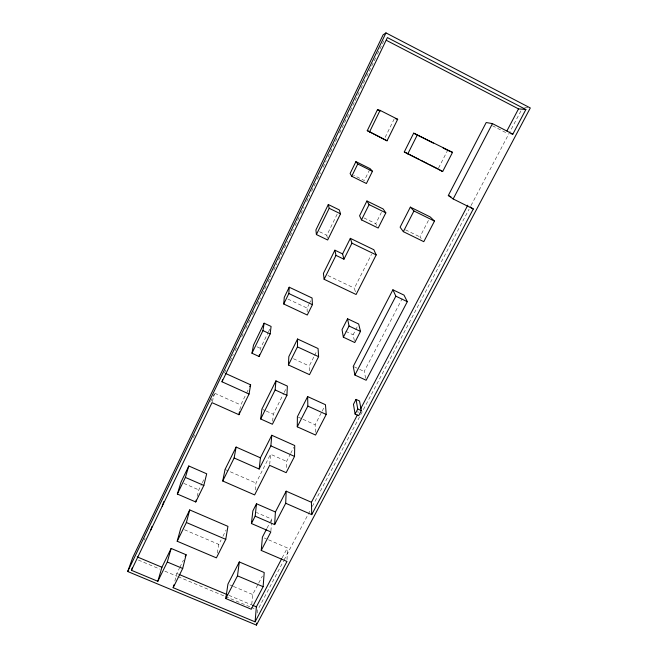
<?xml version="1.0" encoding="UTF-8"?>
<svg xmlns="http://www.w3.org/2000/svg" width="658" height="658" viewBox="0 0 658 658"><rect width="100%" height="100%" fill="white"/><g stroke="black" fill="none" stroke-linecap="round" stroke-linejoin="round"><path stroke-width="0.49" stroke-dasharray="3.29 2.47" d="M287.036 559.53L287.381 547.933L264.245 537.964M286.37 467.534L286.608 461.381L290.219 454.333M270.915 530.932L271.458 523.052M271.524 522.065L271.729 519.113L256.456 512.483M257.434 613.05L257.681 610.04L283.573 560.953M269.722 464.351L270.57 454.25L286.608 461.381M272.659 421.235L273.259 414.227L283.713 393.344M251.759 604.324L252.697 594.536L258.224 583.975M255.197 489.98L255.995 483.054L270.57 454.25M260.124 350.179L260.412 348.37L267.979 332.833M217.272 553.065L218.843 544.413L221.113 539.897M239.841 409.827L240.779 404.95L246.15 393.978M197.153 496.395L198.815 489.897L201.883 483.638M174.863 581.063L176.813 573.496L179.461 568.142M212.263 401.701L214.418 394.15M144.201 540.078L145.073 538.252M193.37 437.628L194.702 434.856M210.683 401.536L214.237 394.134M224.419 372.938L226.64 368.299M230.201 360.888L233.31 354.399M235.087 350.698L237.316 346.067M241.757 336.797L243.986 332.167M245.763 328.457L247.984 323.826M248.428 322.897L249.769 320.117M252.433 314.557L254.654 309.926M257.327 304.366L260.436 297.877M262.221 294.175L266.219 285.835M267.995 282.126L271.112 275.644M273.777 270.084L276.895 263.595M278.671 259.885L282.677 251.545M284.453 247.844L287.571 241.354M290.236 235.794L293.345 229.313M295.129 225.604L299.127 217.263M300.912 213.562L304.021 207.073M306.694 201.512L309.803 195.023M311.579 191.322L315.585 182.982M317.362 179.272L320.479 172.791M323.144 167.231L326.261 160.741M328.038 157.032L337.817 136.65M339.602 132.941L348.493 114.41M350.27 110.709L354.72 101.439M355.164 100.51L359.169 92.169M360.946 88.468L364.951 80.128M366.728 76.418L375.619 57.888M377.404 54.186L384.519 39.357M268.431 331.92L269.764 329.173M202.319 482.742L204.07 479.164M246.602 393.056L248.395 389.404M327.339 238.097L326.829 235.26L337.496 213.513M385.144 137.357L394.076 119.254M369.697 169.6L364.31 180.522L353.659 175.258M307.196 312.048L307.089 308.076L308.898 304.407M309.35 303.494L310.716 300.747M179.905 567.245L183.442 560.106M284.174 392.439L286.444 387.899M376.713 225.406L375.734 223.662L381.393 212.411M222.939 536.286L226.122 529.97M309.392 370.808L309.252 366.004L314.105 356.397M314.54 355.517L316.745 351.15M355.361 291.774L354.382 288.146L371.515 254.301M290.671 453.452L293.822 447.292M354.358 340.605L353.124 334.799L357.738 325.792M438.557 168.053L447.185 151.225M315.453 432.248L315.133 424.764L321.713 411.998M322.181 411.094L324.057 407.442M267.058 528.144L271.729 519.113M421.21 238.492L419.919 236.896L428.827 219.673M365.716 378.309L364.178 371.466L402.112 298.748M258.684 583.095L262.369 576.054M282.134 557.902L287.381 547.933M284.05 560.048L309.934 510.962M312.336 506.413L469.096 209.186M471.013 205.551L521.35 110.108M524.665 107.525L528.423 107.813M176.813 573.496L178.705 574.286M228.902 595.334L251.636 604.858M138.369 560.065L160.149 569.186M164.878 571.169L177.191 576.326M178.137 576.721L224.542 596.156M225.488 596.551L250.106 606.865M251.052 607.26L254.843 608.847M229.765 584.88L232.521 586.039M233.434 586.426L252.697 594.536M184.495 529.756L218.843 544.413M183.812 483.383L198.815 489.897M225.044 469.475L255.995 483.054M262.781 409.506L265.404 410.682M266.276 411.077L273.259 414.227M214.681 393.213L240.779 404.95M298.329 417.164L302.063 418.85M302.993 419.278L315.133 424.764M293.468 358.733L309.252 366.004M256.949 346.774L260.412 348.37M354.168 366.819L358.717 368.932M359.63 369.352L364.178 371.466M345.738 331.336L353.124 334.799M287.924 299.069L307.089 308.076M327.964 275.554L354.382 288.146M319.549 231.748L326.829 235.26M405.509 229.839L419.919 236.896M364.063 217.954L375.734 223.662M492.497 125.768L505.986 132.694M357.796 410.789L358.149 412.739"/><path stroke-width="0.99" d="M297.276 426.82L297.391 416.744L307.64 396.585L325.463 404.711L326.22 414.45L315.569 435.053L297.276 426.82L307.845 406.101L307.64 396.585M288.443 364.976L297.449 346.881L297.564 339.01L318.069 348.526L318.604 356.669L309.507 374.657L288.443 364.976L288.829 356.595L297.564 339.01M236.123 447.07L225.044 469.475L222.733 480.998L254.63 494.923L269.64 465.354L286.172 472.666L294.529 456.397L294.726 445.532L271.779 435.267L260.42 457.828L259.178 469.031L234.133 457.984L236.123 447.07L260.42 457.828M285.712 503.263L286.164 491.181L311.415 502.276L311.728 514.646L285.712 503.263L274.641 524.615L255.164 516.176L256.505 503.757L275.406 511.99L274.641 524.615M286.921 395.302L287.357 386.082L275.932 380.875L261.909 409.111L260.691 418.981L272.396 424.237L286.921 395.302L275.143 389.947L275.932 380.875M283.73 303.988L288.829 293.534L289.207 287.209L312.073 298L312.427 304.654L307.278 315.026L283.73 303.988L284.272 297.35L289.207 287.209M263.126 586.681L264.203 572.534L239.315 561.948L227.931 584.107L225.793 598.55L251.29 609.226L263.126 586.681L237.497 575.849L239.315 561.948M256.423 625.1L530.299 107.953L385.966 32.9L383.12 34.833L132.686 557.688L127.701 571.506L256.423 625.1L256.595 623.093M173.893 584.855L173.161 587.693L255.074 621.835L256.373 606.849L281.657 558.807M259.178 469.031L270.874 445.861L271.779 435.267M255.074 621.835L286.978 561.463L261.242 550.442L262.394 537.175L266.589 529.048M261.242 550.442L270.849 531.919L251.414 523.521L252.861 510.921L256.505 503.757M270.142 333.935L271.096 326.434L264.129 323.201L253.478 345.179L251.973 353.231L259.129 356.513L270.142 333.935L262.953 330.604L264.129 323.201M259.129 356.513L259.416 354.703M225.76 539.363L227.939 526.359L189.718 509.925L180.777 528.177L177.191 541.238L216.4 557.869L225.76 539.363L186.379 522.51L189.718 509.925M173.161 587.693L182.694 568.487L186.099 554.752L171.146 548.435L167.297 562.006L157.83 581.302L131.436 570.297L211.991 402.647L238.912 414.704L249.053 394.019L250.632 384.831L225.349 373.357M238.912 414.704L239.471 411.785M203.832 485.44L206.694 473.801L188.805 465.987L180.991 482.166L177.356 494.035L195.73 501.964L203.832 485.44L185.383 477.42L188.805 465.987M195.73 501.964L196.207 500.105M249.053 394.019L222.009 381.788L222.544 379.822M157.83 581.302L161.926 567.254L171.146 548.435M162.205 506.265L163.768 501.577M150.781 530.035L152.031 526.375M131.436 570.297L132.406 567.541M127.701 571.506L385.966 32.9M222.009 381.788L387.406 37.588L525.882 109.508L512.87 134.117L510.904 133.706M177.356 494.035L185.383 477.42M251.973 353.231L262.953 330.604M328.301 204.539L315.914 229.987L316.399 234.561L327.668 239.989L340.531 213.825L339.273 209.894L328.301 204.539L329.197 208.298L316.399 234.561M367.287 130.638L377.486 109.705L380.077 110.363L397.679 119.287L387.044 140.804L367.287 130.638L387.044 140.804M369.516 131.987L380.077 110.363M355.92 161.621L350.114 173.506L351.742 176.27L366.407 183.516L372.453 171.294L370.15 168.687L355.92 161.621L357.755 163.99L372.453 171.294M351.742 176.27L357.755 163.99M249.736 386.657L250.632 384.831M177.191 541.238L186.379 522.51M334.889 250.188L323.415 273.383L324.131 279.288L356.101 294.496L376.195 254.901L373.826 249.727L350.336 238.352L342.596 253.898L343.945 259.211L335.983 255.386L334.889 250.188L342.596 253.898M185.211 556.536L186.099 554.752M222.733 480.998L234.133 457.984M324.131 279.288L335.983 255.386M366.917 200.978L359.572 215.766L361.489 219.879L378.185 228.03L385.835 212.847L383.137 208.948L366.917 200.978L369.089 204.622L385.835 212.847M260.691 418.981L275.143 389.947M361.489 219.879L369.089 204.622M343.945 259.211L351.94 243.172L350.336 238.352M404.283 151.949L413.685 133.155L452.54 152.343L442.661 171.549L404.283 151.949L418.907 159.294M407.738 154.005L417.476 134.594M347.564 318.76L342.045 329.609L343.344 337.192L354.769 342.538L360.494 331.41L358.659 323.991L347.564 318.76L349.044 326.023L343.344 337.192M410.345 207.13L400.105 227.191L403.346 231.665L423.793 241.675L434.477 221.104L430.233 216.959L410.345 207.13L413.94 210.971L434.477 221.104M251.414 523.521L255.164 516.176M403.346 231.665L413.94 210.971M225.793 598.55L237.497 575.849M275.406 511.99L286.164 491.181M392.9 289.791L353.256 366.399L354.892 375.044L366.161 380.258L407.31 301.668L404.012 295.113L392.9 289.791L395.853 296.182L407.31 301.668M354.892 375.044L395.853 296.182M311.728 514.646L473.291 208.989L453.173 198.955L448.312 195.492L486.204 122.528L492.447 123.614L512.87 134.117M453.173 198.955L492.447 123.614M356.036 399.39L353.461 404.316L355.081 414.038L358.668 415.675L361.332 410.608L359.515 400.985L356.036 399.39L357.746 408.972L355.081 414.038M311.415 502.276L357.335 415.066M360.683 408.708L467.805 205.214M506.915 130.934L518.52 108.883L525.882 109.508M395.31 118.58L397.679 119.287M448.452 150.674L452.54 152.343M137.226 556.898L161.926 567.254M179.65 574.681L227.01 594.536M252.582 605.261L256.373 606.849M167.297 562.006L182.694 568.487M270.874 445.861L294.529 456.397M307.845 406.101L326.22 414.45M357.746 408.972L361.332 410.608M297.449 346.881L318.604 356.669M288.829 293.534L312.427 304.654M349.044 326.023L360.494 331.41M351.94 243.172L376.195 254.901M329.197 208.298L340.531 213.825M448.312 195.492L450.969 196.816M420.733 160.215L428.045 163.883M429.871 164.804L437.192 168.481M413.685 133.155L433.342 143.107M443.171 148.083L447.637 150.345M377.486 109.705L380.176 111.07M386.336 40.303L518.52 108.883M438.105 168.942L442.661 171.549M470.157 206.834L473.291 208.989"/></g></svg>
